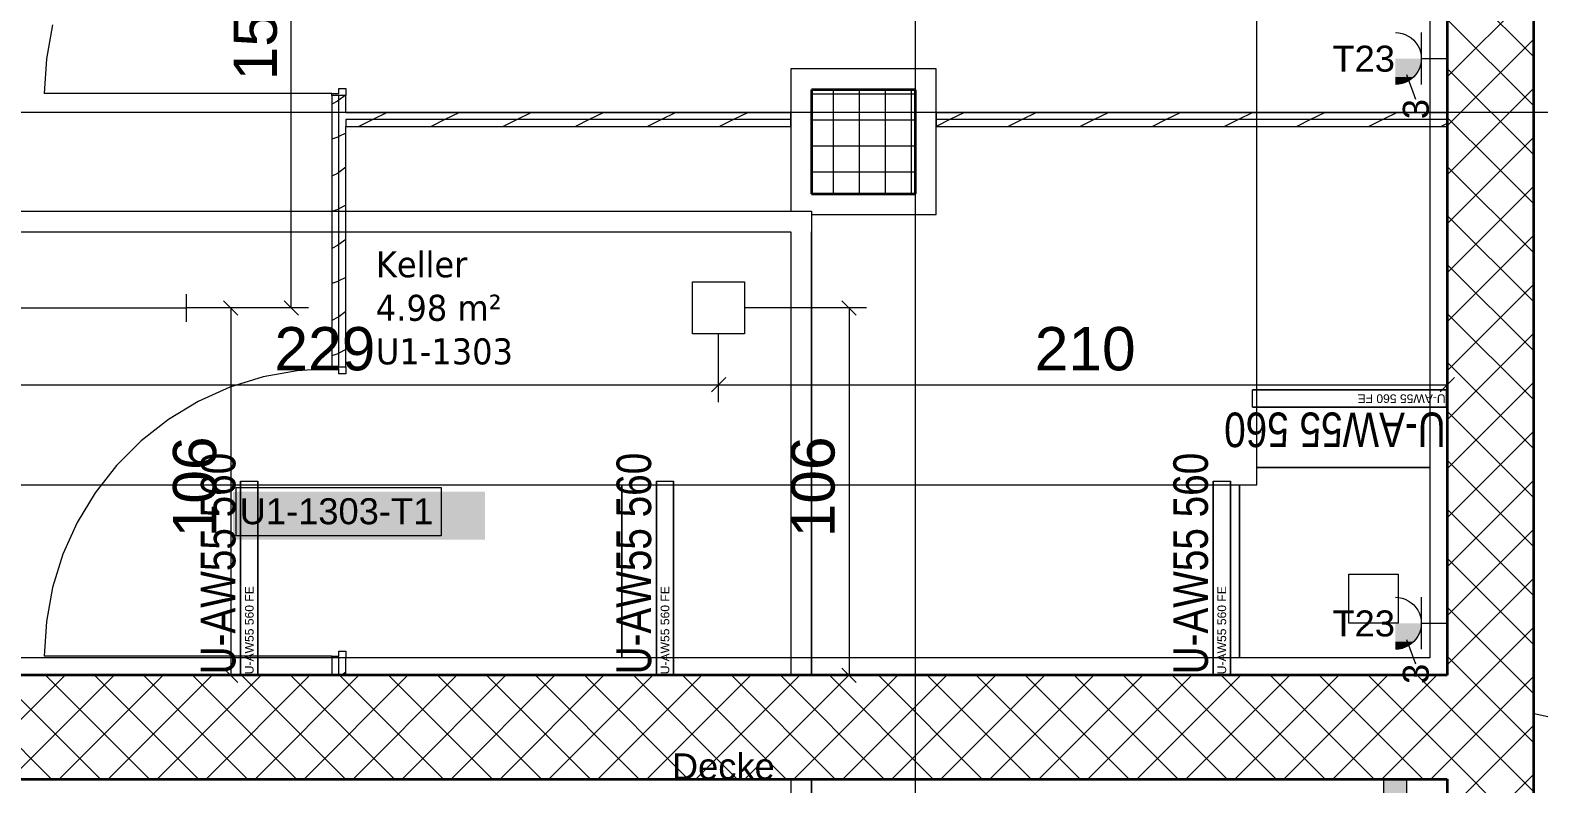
# Model space of a CAD drawing. Extents: x -1132 to 613, y -179 to 712.
# Drawn here: x -211 to -123.9, y 292.6 to 336.1 of the extents above; entities that cross this region are included whole.
import ezdxf
from ezdxf.lldxf.tags import DXFTag

# ---------------------------------------------------------------- set-up
doc = ezdxf.new("R2010")
doc.units = 0
doc.layers.get('0').update_dxf_attribs({"lineweight": 13})
for name, color, linetype, lineweight in [('A-AREA-____-IDEN', 7, 'Continuous', 5), ('A-DOOR-____-IDEN', 7, 'Continuous', 5), ('A-DOOR-FRAM-MCUT', 7, 'Continuous', 9), ('A-DOOR-OPNG-OTLN', 7, 'Continuous', 9), ('A-FLOR-____-OVHD', 7, 'Strichpunkt - Fein', 9), ('A-WALL-____-MCUT', 7, 'Continuous', 35), ('A-WALL-____-PATT', 7, 'Continuous', 35), ('A-WALL-FNSH-MCUT', 7, 'Continuous', 35), ('S-COLS-____-MCUT', 7, 'Continuous', 35), ('S-COLS-____-OTLN', 7, 'Continuous', 9), ('S-GRID-____-OTLN', 7, 'Continuous', 5)]:
    doc.layers.add(name, color=color, linetype=linetype, lineweight=lineweight)
for name, color, linetype, lineweight, true_color in [('EL01_VVV_Mass', 7, 'Continuous', 13, 0xb2b200), ('EL01_WAN_Brandmeldeanlagen', 7, 'Continuous', 13, 0xff8000), ('EL01_WAN_Kraft', 1, 'Continuous', 13, 0xff0000), ('EL01_WAN_Leuchten', 7, 'Continuous', 13, 0x0080ff), ('EL01_WAN_Licht', 7, 'Continuous', 13, 0x0080ff), ('EL01_WAN_Trassen', 40, 'Continuous', 13, 0xffbf00), ('EL01_WAN_Trassen Befestigung', 7, 'Continuous', 13, 0xb2b200)]:
    doc.layers.add(name, color=color, linetype=linetype, lineweight=lineweight, true_color=true_color)
doc.styles.get("Standard").update_dxf_attribs({"font": 'arial.ttf'})
tags = doc.linetypes.add('_Rasterlinie_', pattern=[0.375, 0.2, -0.05, 0.075, -0.05]).pattern_tags.tags
tags[10:11] = [DXFTag(74, 4), DXFTag(75, 0), DXFTag(340, '0'), DXFTag(46, 1.0), DXFTag(50, 0.0), DXFTag(44, 0.0), DXFTag(45, 0.0)]
tags[8:9] = [DXFTag(74, 4), DXFTag(75, 0), DXFTag(340, '0'), DXFTag(46, 1.0), DXFTag(50, 0.0), DXFTag(44, 0.0), DXFTag(45, 0.0)]
tags[6:7] = [DXFTag(74, 4), DXFTag(75, 0), DXFTag(340, '0'), DXFTag(46, 1.0), DXFTag(50, 0.0), DXFTag(44, 0.0), DXFTag(45, 0.0)]
tags[4:5] = [DXFTag(74, 4), DXFTag(75, 0), DXFTag(340, '0'), DXFTag(46, 1.0), DXFTag(50, 0.0), DXFTag(44, 0.0), DXFTag(45, 0.0)]
tags = doc.linetypes.add('Strichpunkt - Fein', pattern=[0.2, 0.1, -0.05, 0, -0.05]).pattern_tags.tags
tags[10:11] = [DXFTag(74, 4), DXFTag(75, 0), DXFTag(340, '0'), DXFTag(46, 1.0), DXFTag(50, 0.0), DXFTag(44, 0.0), DXFTag(45, 0.0)]
tags[8:9] = [DXFTag(74, 4), DXFTag(75, 0), DXFTag(340, '0'), DXFTag(46, 1.0), DXFTag(50, 0.0), DXFTag(44, 0.0), DXFTag(45, 0.0)]
tags[6:7] = [DXFTag(74, 4), DXFTag(75, 0), DXFTag(340, '0'), DXFTag(46, 1.0), DXFTag(50, 0.0), DXFTag(44, 0.0), DXFTag(45, 0.0)]
tags[4:5] = [DXFTag(74, 4), DXFTag(75, 0), DXFTag(340, '0'), DXFTag(46, 1.0), DXFTag(50, 0.0), DXFTag(44, 0.0), DXFTag(45, 0.0)]

# ---------------------------------------------------------------- blocks, each defined once
blk = doc.blocks.new('Referenz-A0UNPDE96I', base_point=(-1115.886, -117.372))
at = {"layer": 'A-DOOR-____-IDEN', "color": 0, "linetype": 'Continuous', "ltscale": 0.13}
for p, q in [((-199.136, 309.715), (-187.296, 309.715)), ((-199.136, 306.935), (-199.136, 309.715)), ((-187.296, 309.715), (-187.296, 306.935)), ((-187.296, 306.935), (-199.136, 306.935))]:
    blk.add_line(p, q, dxfattribs=at)
at = {"layer": 'A-DOOR-____-IDEN', "color": 7, "linetype": 'Continuous', "ltscale": 0.13, "true_color": 0xffffff}
for points in [[(-199.311, 306.712), (-184.772, 306.712), (-199.311, 309.471)], [(-184.772, 306.712), (-199.311, 309.471), (-184.772, 309.471)]]:
    blk.add_solid(points, dxfattribs=at)
at = {"layer": 'A-DOOR-FRAM-MCUT', "color": 0, "linetype": 'Continuous', "ltscale": 0.13}
for p, q in [((-193.215, 332.753), (-192.815, 332.753)), ((-193.215, 332.453), (-193.215, 332.753)), ((-192.815, 332.753), (-192.815, 332.353)), ((-193.615, 332.453), (-193.215, 332.453)), ((-193.615, 332.353), (-193.615, 332.453)), ((-192.815, 332.353), (-193.615, 332.353)), ((-193.615, 316.678), (-192.815, 316.678)), ((-193.615, 316.578), (-193.615, 316.678)), ((-193.215, 316.578), (-193.615, 316.578)), ((-193.215, 316.278), (-193.215, 316.578)), ((-192.815, 316.278), (-193.215, 316.278)), ((-192.815, 316.678), (-192.815, 316.278)), ((-193.615, 299.978), (-193.215, 299.978)), ((-193.615, 299.878), (-193.615, 299.978)), ((-192.815, 299.878), (-193.615, 299.878)), ((-193.215, 300.278), (-192.815, 300.278)), ((-193.215, 299.978), (-193.215, 300.278)), ((-192.815, 300.278), (-192.815, 299.878))]:
    blk.add_line(p, q, dxfattribs=at)
at = {"layer": 'A-DOOR-OPNG-OTLN', "color": 0, "linetype": 'Continuous', "ltscale": 0.13}
for p, q in [((-209.732, 336.426), (-210.094, 334.454)), ((-210.094, 334.454), (-210.215, 332.453)), ((-193.615, 332.453), (-210.215, 332.453)), ((-195.616, 316.457), (-197.587, 316.096)), ((-193.615, 316.578), (-195.616, 316.457)), ((-199.501, 315.5), (-201.329, 314.677)), ((-197.587, 316.096), (-199.501, 315.5)), ((-201.329, 314.677), (-203.045, 313.64)), ((-203.045, 313.64), (-204.622, 312.404)), ((-204.622, 312.404), (-206.04, 310.986)), ((-206.04, 310.986), (-207.276, 309.408)), ((-207.276, 309.408), (-208.313, 307.693)), ((-208.313, 307.693), (-209.136, 305.865)), ((-209.136, 305.865), (-209.732, 303.951)), ((-209.732, 303.951), (-210.094, 301.979)), ((-210.094, 301.979), (-210.215, 299.978)), ((-193.615, 299.978), (-210.215, 299.978))]:
    blk.add_line(p, q, dxfattribs=at)
at = {"layer": 'A-FLOR-____-OVHD', "color": 0, "linetype": 'Strichpunkt - Fein', "ltscale": 0.13}
for p, q in [((-158.715, 333.878), (-167.115, 333.878)), ((-167.115, 333.878), (-167.115, 325.678)), ((-158.715, 325.478), (-158.715, 333.878)), ((-247.715, 325.678), (-165.915, 325.678)), ((-165.915, 325.678), (-165.915, 298.878)), ((-165.915, 325.478), (-158.715, 325.478)), ((-339.915, 324.478), (-167.115, 324.478)), ((-167.115, 324.478), (-167.115, 298.878)), ((-165.915, 298.878), (-165.915, 324.478)), ((-167.115, 292.878), (-167.115, 264.878)), ((-165.915, 264.878), (-165.915, 292.878)), ((-165.915, 292.878), (-165.915, 264.878))]:
    blk.add_line(p, q, dxfattribs=at)
at = {"layer": 'A-WALL-____-MCUT', "color": 0, "linetype": 'Continuous', "ltscale": 0.35}
for p, q in [((-129.215, 427.278), (-129.215, 331.353)), ((-124.215, 289.378), (-124.215, 399.178)), ((-129.215, 331.353), (-129.215, 298.878)), ((-129.215, 298.878), (-224.665, 298.878)), ((-224.665, 292.878), (-129.215, 292.878)), ((-129.215, 292.878), (-129.215, 289.378))]:
    blk.add_line(p, q, dxfattribs=at)
at = {"layer": 'A-WALL-____-MCUT', "color": 0, "linetype": 'Continuous', "lineweight": 9, "ltscale": 0.13}
for p, q in [((-193.215, 316.678), (-193.215, 332.353)), ((-167.115, 330.953), (-192.815, 330.953)), ((-192.815, 330.953), (-192.815, 330.553)), ((-129.215, 330.953), (-158.715, 330.953)), ((-193.215, 298.878), (-193.215, 299.878))]:
    blk.add_line(p, q, dxfattribs=at)
at = {"layer": 'A-WALL-____-PATT', "color": 0, "linetype": 'Continuous', "lineweight": 9, "ltscale": 0.13}
for p, q in [((-124.215, 334.57), (-129.215, 339.57)), ((-129.215, 333.426), (-124.215, 338.426)), ((-124.215, 331.742), (-129.215, 336.742)), ((-129.215, 330.597), (-124.215, 335.597)), ((-124.215, 328.913), (-129.215, 333.913)), ((-128.605, 328.378), (-124.215, 332.769)), ((-193.248, 332.036), (-193.615, 331.853)), ((-193.215, 332.072), (-193.285, 332.019)), ((-192.84, 332.353), (-193.215, 332.072)), ((-190.45, 331.353), (-191.25, 330.953)), ((-186.285, 331.353), (-187.085, 330.953)), ((-182.12, 331.353), (-182.92, 330.953)), ((-177.955, 331.353), (-178.755, 330.953)), ((-173.79, 331.353), (-174.59, 330.953)), ((-169.625, 331.353), (-170.425, 330.953)), ((-157.131, 331.353), (-157.931, 330.953)), ((-152.966, 331.353), (-153.766, 330.953)), ((-148.801, 331.353), (-149.601, 330.953)), ((-144.636, 331.353), (-145.436, 330.953)), ((-140.471, 331.353), (-141.271, 330.953)), ((-136.306, 331.353), (-137.106, 330.953)), ((-132.141, 331.353), (-132.941, 330.953)), ((-126.508, 328.378), (-129.215, 331.085)), ((-192.815, 330.171), (-193.215, 329.971)), ((-191.25, 330.953), (-192.05, 330.553)), ((-187.085, 330.953), (-187.885, 330.553)), ((-182.92, 330.953), (-183.72, 330.553)), ((-178.755, 330.953), (-179.555, 330.553)), ((-174.59, 330.953), (-175.39, 330.553)), ((-170.425, 330.953), (-171.225, 330.553)), ((-157.931, 330.953), (-158.715, 330.561)), ((-153.766, 330.953), (-154.566, 330.553)), ((-149.601, 330.953), (-150.401, 330.553)), ((-145.436, 330.953), (-146.236, 330.553)), ((-141.271, 330.953), (-142.071, 330.553)), ((-137.106, 330.953), (-137.906, 330.553)), ((-132.941, 330.953), (-133.741, 330.553)), ((-129.215, 330.734), (-129.576, 330.553)), ((-193.272, 329.931), (-193.615, 329.816)), ((-193.215, 329.971), (-193.248, 329.954)), ((-125.777, 328.378), (-124.215, 329.941)), ((-129.215, 327.769), (-128.605, 328.378)), ((-129.215, 324.941), (-125.777, 328.378)), ((-124.215, 326.085), (-126.508, 328.378)), ((-193.248, 327.871), (-193.615, 327.688)), ((-193.215, 327.907), (-193.285, 327.854)), ((-192.815, 328.207), (-193.215, 327.907)), ((-124.215, 323.256), (-129.215, 328.256)), ((-129.215, 322.112), (-124.215, 327.112)), ((-193.271, 325.766), (-193.615, 325.651)), ((-193.215, 325.806), (-193.248, 325.789)), ((-192.815, 326.006), (-193.215, 325.806)), ((-124.215, 320.428), (-129.215, 325.428)), ((-192.815, 324.042), (-193.215, 323.742)), ((-129.215, 319.284), (-124.215, 324.284)), ((-193.249, 323.706), (-193.615, 323.523)), ((-193.215, 323.742), (-193.284, 323.69)), ((-124.215, 317.599), (-129.215, 322.599)), ((-193.271, 321.601), (-193.615, 321.487)), ((-193.215, 321.641), (-193.249, 321.624)), ((-192.815, 321.841), (-193.215, 321.641)), ((-129.215, 316.455), (-124.215, 321.455)), ((-192.815, 319.877), (-193.215, 319.577)), ((-124.215, 314.771), (-129.215, 319.771)), ((-193.249, 319.542), (-193.615, 319.359)), ((-193.215, 319.577), (-193.284, 319.525)), ((-129.215, 313.627), (-124.215, 318.627)), ((-193.271, 317.437), (-193.615, 317.322)), ((-193.215, 317.476), (-193.249, 317.459)), ((-192.815, 317.676), (-193.215, 317.476)), ((-124.215, 311.943), (-129.215, 316.943)), ((-129.215, 310.798), (-124.215, 315.798)), ((-124.215, 309.114), (-129.215, 314.114)), ((-129.215, 307.97), (-124.215, 312.97)), ((-124.215, 306.286), (-129.215, 311.286)), ((-129.215, 305.142), (-124.215, 310.142)), ((-124.215, 303.457), (-129.215, 308.457)), ((-129.215, 302.313), (-124.215, 307.313)), ((-124.215, 300.629), (-129.215, 305.629)), ((-129.215, 299.485), (-124.215, 304.485)), ((-124.215, 297.8), (-129.215, 302.8)), ((-129.215, 296.656), (-124.215, 301.656)), ((-124.215, 294.972), (-129.215, 299.972)), ((-209.802, 292.878), (-215.802, 298.878)), ((-215.017, 292.878), (-209.017, 298.878)), ((-206.974, 292.878), (-212.974, 298.878)), ((-212.189, 292.878), (-206.189, 298.878)), ((-204.145, 292.878), (-210.145, 298.878)), ((-209.36, 292.878), (-203.36, 298.878)), ((-201.317, 292.878), (-207.317, 298.878)), ((-206.532, 292.878), (-200.532, 298.878)), ((-198.488, 292.878), (-204.488, 298.878)), ((-203.703, 292.878), (-197.703, 298.878)), ((-195.66, 292.878), (-201.66, 298.878)), ((-200.875, 292.878), (-194.875, 298.878)), ((-192.832, 292.878), (-198.832, 298.878)), ((-198.047, 292.878), (-192.047, 298.878)), ((-190.003, 292.878), (-196.003, 298.878)), ((-195.218, 292.878), (-189.218, 298.878)), ((-187.175, 292.878), (-193.175, 298.878)), ((-192.815, 299.052), (-193.046, 298.878)), ((-192.39, 292.878), (-186.39, 298.878)), ((-184.346, 292.878), (-190.346, 298.878)), ((-189.561, 292.878), (-183.561, 298.878)), ((-181.518, 292.878), (-187.518, 298.878)), ((-186.733, 292.878), (-180.733, 298.878)), ((-178.689, 292.878), (-184.689, 298.878)), ((-183.904, 292.878), (-177.904, 298.878)), ((-175.861, 292.878), (-181.861, 298.878)), ((-181.076, 292.878), (-175.076, 298.878)), ((-173.033, 292.878), (-179.033, 298.878)), ((-178.248, 292.878), (-172.248, 298.878)), ((-170.204, 292.878), (-176.204, 298.878)), ((-175.419, 292.878), (-169.419, 298.878)), ((-167.376, 292.878), (-173.376, 298.878)), ((-172.591, 292.878), (-166.591, 298.878)), ((-164.547, 292.878), (-170.547, 298.878)), ((-169.762, 292.878), (-163.762, 298.878)), ((-161.719, 292.878), (-167.719, 298.878)), ((-166.934, 292.878), (-160.934, 298.878)), ((-158.89, 292.878), (-164.89, 298.878)), ((-164.105, 292.878), (-158.105, 298.878)), ((-156.062, 292.878), (-162.062, 298.878)), ((-161.277, 292.878), (-155.277, 298.878)), ((-153.234, 292.878), (-159.234, 298.878)), ((-158.449, 292.878), (-152.449, 298.878)), ((-150.405, 292.878), (-156.405, 298.878)), ((-155.62, 292.878), (-149.62, 298.878)), ((-147.577, 292.878), (-153.577, 298.878)), ((-152.792, 292.878), (-146.792, 298.878)), ((-144.748, 292.878), (-150.748, 298.878)), ((-149.963, 292.878), (-143.963, 298.878)), ((-141.92, 292.878), (-147.92, 298.878)), ((-147.135, 292.878), (-141.135, 298.878)), ((-139.091, 292.878), (-145.091, 298.878)), ((-144.306, 292.878), (-138.306, 298.878)), ((-136.263, 292.878), (-142.263, 298.878)), ((-141.478, 292.878), (-135.478, 298.878)), ((-133.435, 292.878), (-139.435, 298.878)), ((-138.65, 292.878), (-132.65, 298.878)), ((-130.606, 292.878), (-136.606, 298.878)), ((-135.821, 292.878), (-129.821, 298.878)), ((-129.215, 294.315), (-133.778, 298.878)), ((-129.215, 297.144), (-130.949, 298.878)), ((-129.215, 293.828), (-124.215, 298.828)), ((-124.215, 292.144), (-129.215, 297.144)), ((-132.993, 292.878), (-129.215, 296.656)), ((-129.215, 291), (-124.215, 296)), ((-130.164, 292.878), (-129.215, 293.828)), ((-124.278, 289.378), (-129.215, 294.315)), ((-128.007, 289.378), (-124.215, 293.171))]:
    blk.add_line(p, q, dxfattribs=at)
at = {"layer": 'A-WALL-FNSH-MCUT', "color": 0, "linetype": 'Continuous', "lineweight": 9, "ltscale": 0.13}
for p, q in [((-193.615, 332.353), (-193.615, 316.678)), ((-192.815, 332.353), (-193.615, 332.353)), ((-192.815, 331.353), (-192.815, 332.353)), ((-167.115, 331.353), (-192.815, 331.353)), ((-167.115, 330.553), (-167.115, 331.353)), ((-129.215, 331.353), (-158.715, 331.353)), ((-158.715, 331.353), (-158.715, 330.553)), ((-192.815, 316.678), (-192.815, 330.553)), ((-192.815, 330.553), (-167.115, 330.553)), ((-158.715, 330.553), (-129.215, 330.553)), ((-193.615, 316.678), (-192.815, 316.678)), ((-193.615, 299.878), (-193.615, 298.878)), ((-192.815, 299.878), (-193.615, 299.878)), ((-192.815, 298.878), (-192.815, 299.878))]:
    blk.add_line(p, q, dxfattribs=at)
at = {"layer": 'S-COLS-____-MCUT', "color": 0, "linetype": 'Continuous', "ltscale": 0.35}
for p, q in [((-159.915, 332.678), (-165.915, 332.678)), ((-165.915, 332.678), (-165.915, 326.678)), ((-159.915, 326.678), (-159.915, 332.678)), ((-165.915, 326.678), (-159.915, 326.678))]:
    blk.add_line(p, q, dxfattribs=at)
at = {"layer": 'S-COLS-____-OTLN', "color": 0, "linetype": 'Continuous', "ltscale": 0.13}
for p, q in [((-165.915, 332.447), (-159.915, 332.447)), ((-164.654, 326.678), (-164.654, 332.678)), ((-163.154, 326.678), (-163.154, 332.678)), ((-161.654, 326.678), (-161.654, 332.678)), ((-160.154, 326.678), (-160.154, 332.678)), ((-165.915, 330.947), (-159.915, 330.947)), ((-165.915, 329.447), (-159.915, 329.447)), ((-165.915, 327.947), (-159.915, 327.947))]:
    blk.add_line(p, q, dxfattribs=at)
at = {"layer": 'S-GRID-____-OTLN', "color": 0, "linetype": '_Rasterlinie_', "ltscale": 0.13}
for p, q in [((-159.915, -113.603), (-159.915, 466.144)), ((-1107.612, 331.378), (119.376, 331.378))]:
    blk.add_line(p, q, dxfattribs=at)
at = {"layer": 'A-AREA-____-IDEN', "color": 0, "linetype": 'Continuous', "ltscale": 0.13, "char_height": 1.5, "attachment_point": 1}
for s, insert in [('{\\W0.9;\\fVerdana;Keller}', (-191.072, 323.353)), ('{\\W0.9;\\fVerdana;4.98 m²}', (-191.072, 320.84)), ('{\\W0.9;\\fVerdana;U1-1303}', (-191.072, 318.326))]:
    blk.add_mtext(s, dxfattribs=dict(at, insert=insert))
at = {"layer": 'A-DOOR-____-IDEN', "color": 0, "linetype": 'Continuous', "ltscale": 0.13, "insert": (-198.936, 309.096), "char_height": 1.5, "attachment_point": 1}
blk.add_mtext('{\\fArial;U1-1303-T1}', dxfattribs=at)
blk = doc.blocks.new('IfcObject-A0UNPDNJ6I', base_point=(-145.033, 298.882))
at = {"layer": 'EL01_WAN_Trassen', "linetype": 'ByBlock', "lineweight": -2, "ltscale": 0.13}
for p, q in [((-142.732, 310.082), (-141.732, 310.082)), ((-142.732, 310.082), (-141.732, 310.082)), ((-142.732, 298.882), (-142.732, 310.082)), ((-142.732, 310.082), (-142.732, 310.082)), ((-142.732, 310.082), (-142.732, 298.882)), ((-141.732, 298.882), (-141.732, 310.082)), ((-141.732, 310.082), (-141.732, 310.082)), ((-141.732, 310.082), (-141.732, 298.882)), ((-142.732, 298.882), (-141.732, 298.882)), ((-142.732, 298.882), (-141.732, 298.882)), ((-142.732, 298.882), (-142.732, 298.882)), ((-141.732, 298.882), (-141.732, 298.882))]:
    blk.add_line(p, q, dxfattribs=at)
at = {"layer": 'EL01_WAN_Trassen', "lineweight": -2, "attachment_point": 1, "rotation": 90}
for s, insert, char_height in [('{\\W0.8;\\fArial;U-AW55 560}', (-145.033, 298.928), 2), ('{\\fArial;U-AW55 560 FE}', (-142.482, 298.937), 0.5)]:
    blk.add_mtext(s, dxfattribs=dict(at, insert=insert, char_height=char_height))
blk = doc.blocks.new('IfcObject-A0UNPDPP6I', base_point=(-177.179, 298.882))
at = {"layer": 'EL01_WAN_Trassen', "linetype": 'ByBlock', "lineweight": -2, "ltscale": 0.13}
for p, q in [((-174.879, 310.082), (-173.879, 310.082)), ((-174.879, 310.082), (-173.879, 310.082)), ((-174.879, 298.882), (-174.879, 310.082)), ((-174.879, 310.082), (-174.879, 310.082)), ((-174.879, 310.082), (-174.879, 298.882)), ((-173.879, 298.882), (-173.879, 310.082)), ((-173.879, 310.082), (-173.879, 310.082)), ((-173.879, 310.082), (-173.879, 298.882)), ((-174.879, 298.882), (-173.879, 298.882)), ((-174.879, 298.882), (-173.879, 298.882)), ((-174.879, 298.882), (-174.879, 298.882)), ((-173.879, 298.882), (-173.879, 298.882))]:
    blk.add_line(p, q, dxfattribs=at)
at = {"layer": 'EL01_WAN_Trassen', "lineweight": -2, "attachment_point": 1, "rotation": 90}
for s, insert, char_height in [('{\\W0.8;\\fArial;U-AW55 560}', (-177.179, 298.928), 2), ('{\\fArial;U-AW55 560 FE}', (-174.629, 298.937), 0.5)]:
    blk.add_mtext(s, dxfattribs=dict(at, insert=insert, char_height=char_height))
blk = doc.blocks.new('Kabelkanal-A0UNPDRB6I', base_point=(-140.213, 310.878))
at = {"color": 0, "linetype": 'ByBlock', "lineweight": -2, "ltscale": 0.13}
for p, q in [((-140.213, 370.878), (-130.213, 370.878)), ((-140.213, 310.878), (-140.213, 370.878)), ((-130.213, 370.878), (-130.213, 310.878)), ((-130.213, 310.878), (-140.213, 310.878))]:
    blk.add_line(p, q, dxfattribs=at)
blk = doc.blocks.new('Winkel-A0UNPDRP6I', base_point=(-141.213, 299.878))
at = {"color": 0, "linetype": 'ByBlock', "lineweight": -2, "ltscale": 0.13}
for p, q in [((-140.213, 309.878), (-140.213, 310.878)), ((-140.213, 310.878), (-130.213, 310.878)), ((-130.213, 310.878), (-130.213, 299.878)), ((-141.213, 299.878), (-141.213, 309.878)), ((-141.213, 309.878), (-140.213, 309.878)), ((-130.213, 299.878), (-141.213, 299.878))]:
    blk.add_line(p, q, dxfattribs=at)
blk = doc.blocks.new('Kabelkanal-A0UNPDRX6I', base_point=(-176.873, 299.878))
at = {"color": 0, "linetype": 'ByBlock', "lineweight": -2, "ltscale": 0.13}
for p, q in [((-176.873, 299.878), (-176.873, 309.878)), ((-176.873, 309.878), (-141.213, 309.878)), ((-141.213, 309.878), (-141.213, 299.878)), ((-141.213, 299.878), (-176.873, 299.878))]:
    blk.add_line(p, q, dxfattribs=at)
blk = doc.blocks.new('Kabelkanal-A0UNPDSN6I', base_point=(-236.873, 299.878))
at = {"color": 0, "linetype": 'ByBlock', "lineweight": -2, "ltscale": 0.13}
for p, q in [((-236.873, 299.878), (-236.873, 309.878)), ((-236.873, 309.878), (-176.873, 309.878)), ((-176.873, 309.878), (-176.873, 299.878)), ((-176.873, 299.878), (-236.873, 299.878))]:
    blk.add_line(p, q, dxfattribs=at)
blk = doc.blocks.new('IfcObject-A0UNPDSZ6I', base_point=(-141.807, 312.046))
at = {"layer": 'EL01_WAN_Trassen', "linetype": 'ByBlock', "lineweight": -2, "ltscale": 0.13}
for p, q in [((-140.455, 314.346), (-140.455, 315.346)), ((-140.455, 314.346), (-140.455, 315.346)), ((-129.255, 315.346), (-140.455, 315.346)), ((-140.455, 315.346), (-140.455, 315.346)), ((-140.455, 315.346), (-129.255, 315.346)), ((-129.255, 314.346), (-129.255, 315.346)), ((-129.255, 314.346), (-129.255, 315.346)), ((-129.255, 315.346), (-129.255, 315.346)), ((-129.255, 314.346), (-140.455, 314.346)), ((-140.455, 314.346), (-140.455, 314.346)), ((-140.455, 314.346), (-129.255, 314.346)), ((-129.255, 314.346), (-129.255, 314.346))]:
    blk.add_line(p, q, dxfattribs=at)
at = {"layer": 'EL01_WAN_Trassen', "lineweight": -2, "attachment_point": 1, "rotation": 180}
for s, insert, char_height in [('{\\fArial;U-AW55 560 FE}', (-129.31, 314.596), 0.5), ('{\\W0.8;\\fArial;U-AW55 560}', (-129.301, 312.046), 2)]:
    blk.add_mtext(s, dxfattribs=dict(at, insert=insert, char_height=char_height))
blk = doc.blocks.new('IfcObject-A0UNPDT36I', base_point=(-201.179, 298.882))
at = {"layer": 'EL01_WAN_Trassen', "linetype": 'ByBlock', "lineweight": -2, "ltscale": 0.13}
for p, q in [((-198.879, 310.082), (-197.879, 310.082)), ((-198.879, 310.082), (-197.879, 310.082)), ((-198.879, 298.882), (-198.879, 310.082)), ((-198.879, 310.082), (-198.879, 310.082)), ((-198.879, 310.082), (-198.879, 298.882)), ((-197.879, 298.882), (-197.879, 310.082)), ((-197.879, 310.082), (-197.879, 310.082)), ((-197.879, 310.082), (-197.879, 298.882)), ((-198.879, 298.882), (-197.879, 298.882)), ((-198.879, 298.882), (-197.879, 298.882)), ((-198.879, 298.882), (-198.879, 298.882)), ((-197.879, 298.882), (-197.879, 298.882))]:
    blk.add_line(p, q, dxfattribs=at)
at = {"layer": 'EL01_WAN_Trassen', "lineweight": -2, "attachment_point": 1, "rotation": 90}
for s, insert, char_height in [('{\\W0.8;\\fArial;U-AW55 560}', (-201.179, 298.928), 2), ('{\\fArial;U-AW55 560 FE}', (-198.629, 298.937), 0.5)]:
    blk.add_mtext(s, dxfattribs=dict(at, insert=insert, char_height=char_height))
blk = doc.blocks.new('LED-Langfeldleuchte 37W-A0UNPE196I', base_point=(-231.998, 319.283))
at = {"color": 0, "lineweight": -2}
for p, q in [((-231.998, 319.283), (-231.998, 320.883)), ((-201.998, 319.283), (-201.998, 320.883)), ((-231.998, 320.083), (-201.998, 320.083))]:
    blk.add_line(p, q, dxfattribs=at)
blk = doc.blocks.new('Bodendose (multi) UP-A0UNPE2J6I', base_point=(-134.893, 301.878))
at = {"color": 0, "lineweight": -2}
for p, q in [((-134.893, 304.718), (-132.053, 304.718)), ((-134.893, 301.878), (-134.893, 304.718)), ((-132.053, 304.718), (-132.053, 301.878)), ((-132.053, 301.878), (-134.893, 301.878))]:
    blk.add_line(p, q, dxfattribs=at)
blk = doc.blocks.new('Alarmgerät akustisch n. adressiert-A0UNPE7B6I', base_point=(-124.192, 290.433))
at = {"color": 0, "lineweight": -2}
for p, q in [((-124.192, 296.673), (-120.592, 295.873)), ((-124.192, 296.673), (-124.192, 290.433)), ((-122.968, 295.546), (-122.968, 295.065)), ((-121.824, 295.546), (-122.968, 295.546)), ((-121.816, 295.546), (-121.816, 295.065)), ((-120.592, 295.873), (-120.592, 291.233)), ((-121.824, 295.065), (-122.968, 295.065)), ((-122.507, 295.065), (-122.958, 292.448)), ((-122.277, 295.065), (-121.581, 292.159)), ((-121.581, 292.159), (-122.958, 292.448)), ((-120.592, 291.233), (-124.192, 290.433))]:
    blk.add_line(p, q, dxfattribs=at)
blk = doc.blocks.new('Alarmindikator_ UP-A0UNPEF96I', base_point=(-133.271, 289.143))
at = {"color": 0, "lineweight": -2}
for p, q in [((-131.543, 292.878), (-132.887, 292.878)), ((-132.887, 292.878), (-132.887, 291.014)), ((-131.543, 291.014), (-131.543, 292.878)), ((-132.961, 290.946), (-133.052, 290.842)), ((-132.858, 291.037), (-132.961, 290.946)), ((-132.779, 291.092), (-132.887, 291.014)), ((-132.743, 291.114), (-132.858, 291.037)), ((-132.663, 291.155), (-132.779, 291.092)), ((-132.619, 291.175), (-132.743, 291.114)), ((-132.54, 291.204), (-132.663, 291.155)), ((-132.488, 291.219), (-132.619, 291.175)), ((-132.412, 291.237), (-132.54, 291.204)), ((-132.352, 291.246), (-132.488, 291.219)), ((-132.281, 291.253), (-132.412, 291.237)), ((-132.215, 291.255), (-132.352, 291.246)), ((-132.148, 291.253), (-132.281, 291.253)), ((-132.077, 291.246), (-132.215, 291.255)), ((-132.017, 291.237), (-132.148, 291.253)), ((-131.941, 291.219), (-132.077, 291.246)), ((-131.889, 291.204), (-132.017, 291.237)), ((-131.811, 291.175), (-131.941, 291.219)), ((-131.766, 291.155), (-131.889, 291.204)), ((-131.687, 291.114), (-131.811, 291.175)), ((-131.65, 291.092), (-131.766, 291.155)), ((-131.572, 291.037), (-131.687, 291.114)), ((-131.543, 291.014), (-131.65, 291.092)), ((-131.468, 290.946), (-131.572, 291.037)), ((-131.377, 290.842), (-131.468, 290.946)), ((-133.262, 290.337), (-133.271, 290.199)), ((-133.271, 290.199), (-133.262, 290.062)), ((-133.235, 290.473), (-133.262, 290.337)), ((-133.262, 290.062), (-133.235, 289.926)), ((-133.19, 290.603), (-133.235, 290.473)), ((-133.129, 290.727), (-133.19, 290.603)), ((-133.052, 290.842), (-133.129, 290.727)), ((-131.3, 290.727), (-131.377, 290.842)), ((-131.239, 290.603), (-131.3, 290.727)), ((-131.195, 290.473), (-131.239, 290.603)), ((-131.168, 290.337), (-131.195, 290.473)), ((-131.195, 289.926), (-131.168, 290.062)), ((-131.159, 290.199), (-131.168, 290.337)), ((-131.168, 290.062), (-131.159, 290.199)), ((-133.235, 289.926), (-133.19, 289.795)), ((-133.19, 289.795), (-133.129, 289.671)), ((-133.129, 289.671), (-133.052, 289.557)), ((-133.052, 289.557), (-132.961, 289.453)), ((-132.961, 289.453), (-132.858, 289.362)), ((-132.858, 289.362), (-132.743, 289.285)), ((-132.743, 289.285), (-132.619, 289.224)), ((-132.619, 289.224), (-132.488, 289.179)), ((-132.488, 289.179), (-132.352, 289.152)), ((-132.077, 289.152), (-131.941, 289.179)), ((-131.941, 289.179), (-131.811, 289.224)), ((-131.811, 289.224), (-131.687, 289.285)), ((-131.687, 289.285), (-131.572, 289.362)), ((-131.572, 289.362), (-131.468, 289.453)), ((-131.468, 289.453), (-131.377, 289.557)), ((-131.377, 289.557), (-131.3, 289.671)), ((-131.3, 289.671), (-131.239, 289.795)), ((-131.239, 289.795), (-131.195, 289.926)), ((-132.352, 289.152), (-132.215, 289.143)), ((-132.215, 289.143), (-132.077, 289.152))]:
    blk.add_line(p, q, dxfattribs=at)
for points in [[(-132.887, 291.245), (-131.543, 291.245), (-132.887, 292.878)], [(-131.543, 291.245), (-132.887, 292.878), (-131.543, 292.878)], [(-132.639, 291.166), (-132.887, 291.166), (-132.36, 291.245)], [(-132.887, 291.166), (-132.36, 291.245), (-132.887, 291.245)], [(-132.887, 291.014), (-132.639, 291.166), (-132.887, 291.166)], [(-131.79, 291.166), (-131.543, 291.245), (-132.069, 291.245)], [(-131.543, 291.166), (-131.79, 291.166), (-131.543, 291.245)], [(-131.543, 291.014), (-131.543, 291.166), (-131.79, 291.166)]]:
    blk.add_solid(points, dxfattribs=at)
blk = doc.blocks.new('Maß-A0UNPEQ56I', base_point=(-217.411, 314.647))
at = {"color": 0, "lineweight": -2}
for p, q in [((-216.998, 314.647), (-216.998, 320.083)), ((-171.288, 314.647), (-171.288, 318.583)), ((-216.584, 316.061), (-217.411, 315.233)), ((-216.998, 315.647), (-171.288, 315.647)), ((-170.874, 316.061), (-171.701, 315.233))]:
    blk.add_line(p, q, dxfattribs=at)
at = {"color": 0, "lineweight": -2, "insert": (-196.927, 318.98), "char_height": 2.5, "attachment_point": 1}
blk.add_mtext('{\\fArial;229}', dxfattribs=at)
blk = doc.blocks.new('Absolute Höhe-A0UNPEVD6I', base_point=(-173.982, 292.87))
at = {"color": 0, "lineweight": -2, "insert": (-173.982, 294.37), "char_height": 1.5, "attachment_point": 1}
blk.add_mtext('{\\fArial;Decke}', dxfattribs=at)
blk = doc.blocks.new('Steckdose T23_ AP_ 3-fach-A0UNPEVT6I', base_point=(-135.845, 298.379))
at = {"color": 0, "lineweight": -2}
for p, q in [((-132.213, 303.378), (-132.017, 303.365)), ((-132.017, 303.365), (-131.824, 303.327)), ((-131.824, 303.327), (-131.639, 303.264)), ((-131.639, 303.264), (-131.463, 303.177)), ((-131.463, 303.177), (-131.3, 303.068)), ((-130.713, 303.378), (-130.713, 300.378)), ((-131.3, 303.068), (-131.152, 302.939)), ((-131.152, 302.939), (-131.023, 302.791)), ((-131.023, 302.791), (-130.914, 302.628)), ((-130.914, 302.628), (-130.827, 302.452)), ((-130.827, 302.452), (-130.764, 302.266)), ((-130.764, 302.266), (-130.725, 302.074)), ((-130.764, 301.49), (-130.827, 301.304)), ((-130.725, 301.682), (-130.764, 301.49)), ((-130.725, 302.074), (-130.713, 301.878)), ((-130.713, 301.878), (-130.725, 301.682)), ((-130.713, 301.878), (-129.213, 301.878)), ((-131.463, 300.579), (-131.639, 300.492)), ((-131.566, 300.952), (-131.058, 299.536)), ((-131.3, 300.688), (-131.463, 300.579)), ((-131.152, 300.818), (-131.3, 300.688)), ((-131.023, 300.965), (-131.152, 300.818)), ((-130.914, 301.128), (-131.023, 300.965)), ((-130.827, 301.304), (-130.914, 301.128)), ((-132.017, 300.391), (-132.213, 300.378)), ((-131.824, 300.429), (-132.017, 300.391)), ((-131.639, 300.492), (-131.824, 300.429))]:
    blk.add_line(p, q, dxfattribs=at)
for points in [[(-130.764, 301.49), (-132.213, 301.49), (-130.713, 301.878)], [(-132.213, 301.49), (-130.713, 301.878), (-132.213, 301.878)], [(-130.914, 301.128), (-132.213, 301.128), (-130.764, 301.49)], [(-132.213, 301.128), (-130.764, 301.49), (-132.213, 301.49)], [(-131.152, 300.818), (-132.213, 300.818), (-130.914, 301.128)], [(-132.213, 300.818), (-130.914, 301.128), (-132.213, 301.128)], [(-131.463, 300.579), (-132.213, 300.579), (-131.152, 300.818)], [(-132.213, 300.579), (-131.152, 300.818), (-132.213, 300.818)], [(-131.824, 300.429), (-132.213, 300.429), (-131.463, 300.579)], [(-132.213, 300.429), (-131.463, 300.579), (-132.213, 300.579)], [(-132.213, 300.378), (-131.824, 300.429), (-132.213, 300.429)]]:
    blk.add_solid(points, dxfattribs=at)
at = {"color": 0, "lineweight": -2, "insert": (-135.845, 302.62), "char_height": 1.5, "attachment_point": 1}
blk.add_mtext('{\\fArial;T23}', dxfattribs=at)
at = {"color": 0, "lineweight": -2, "insert": (-131.782, 298.379), "char_height": 1.5, "attachment_point": 1, "rotation": 90}
blk.add_mtext('{\\fArial;3}', dxfattribs=at)
blk = doc.blocks.new('Steckdose T23_ AP_ 3-fach-A0UNPEXR6I', base_point=(-135.845, 330.979))
at = {"color": 0, "lineweight": -2}
for p, q in [((-132.213, 335.978), (-132.017, 335.965)), ((-132.017, 335.965), (-131.824, 335.927)), ((-131.824, 335.927), (-131.639, 335.864)), ((-131.639, 335.864), (-131.463, 335.777)), ((-131.463, 335.777), (-131.3, 335.668)), ((-131.3, 335.668), (-131.152, 335.539)), ((-131.152, 335.539), (-131.023, 335.391)), ((-131.023, 335.391), (-130.914, 335.228)), ((-130.713, 335.978), (-130.713, 332.978)), ((-130.914, 335.228), (-130.827, 335.052)), ((-130.827, 335.052), (-130.764, 334.867)), ((-130.764, 334.867), (-130.725, 334.674)), ((-130.725, 334.674), (-130.713, 334.478)), ((-130.713, 334.478), (-130.725, 334.283)), ((-130.713, 334.478), (-129.213, 334.478)), ((-130.914, 333.728), (-131.023, 333.565)), ((-130.827, 333.904), (-130.914, 333.728)), ((-130.764, 334.09), (-130.827, 333.904)), ((-130.725, 334.283), (-130.764, 334.09)), ((-132.017, 332.991), (-132.213, 332.978)), ((-131.824, 333.029), (-132.017, 332.991)), ((-131.639, 333.093), (-131.824, 333.029)), ((-131.463, 333.179), (-131.639, 333.093)), ((-131.566, 333.552), (-131.058, 332.136)), ((-131.3, 333.288), (-131.463, 333.179)), ((-131.152, 333.418), (-131.3, 333.288)), ((-131.023, 333.565), (-131.152, 333.418))]:
    blk.add_line(p, q, dxfattribs=at)
for points in [[(-130.764, 334.09), (-132.213, 334.09), (-130.713, 334.478)], [(-132.213, 334.09), (-130.713, 334.478), (-132.213, 334.478)], [(-130.914, 333.728), (-132.213, 333.728), (-130.764, 334.09)], [(-132.213, 333.728), (-130.764, 334.09), (-132.213, 334.09)], [(-131.152, 333.418), (-132.213, 333.418), (-130.914, 333.728)], [(-132.213, 333.418), (-130.914, 333.728), (-132.213, 333.728)], [(-131.463, 333.179), (-132.213, 333.179), (-131.152, 333.418)], [(-132.213, 333.179), (-131.152, 333.418), (-132.213, 333.418)], [(-131.824, 333.029), (-132.213, 333.029), (-131.463, 333.179)], [(-132.213, 333.029), (-131.463, 333.179), (-132.213, 333.179)], [(-132.213, 332.978), (-131.824, 333.029), (-132.213, 333.029)]]:
    blk.add_solid(points, dxfattribs=at)
at = {"color": 0, "lineweight": -2, "insert": (-135.845, 335.22), "char_height": 1.5, "attachment_point": 1}
blk.add_mtext('{\\fArial;T23}', dxfattribs=at)
at = {"color": 0, "lineweight": -2, "insert": (-131.782, 330.979), "char_height": 1.5, "attachment_point": 1, "rotation": 90}
blk.add_mtext('{\\fArial;3}', dxfattribs=at)
blk = doc.blocks.new('Maß-A0UNPFAH6I', base_point=(-171.588, 284.547))
at = {"color": 0, "lineweight": -2}
for p, q in [((-129.213, 284.547), (-129.213, 292.878)), ((-171.174, 284.547), (-171.174, 291.746)), ((-170.761, 285.961), (-171.588, 285.133)), ((-128.799, 285.961), (-129.626, 285.133)), ((-171.174, 285.547), (-129.213, 285.547))]:
    blk.add_line(p, q, dxfattribs=at)
at = {"color": 0, "lineweight": -2, "insert": (-152.975, 288.88), "char_height": 2.5, "attachment_point": 1}
blk.add_mtext('{\\fArial;210}', dxfattribs=at)
blk = doc.blocks.new('Maß-A0UNPFDJ6I', base_point=(-204.418, 319.669))
at = {"color": 0, "lineweight": -2}
for p, q in [((-196.368, 352.057), (-195.541, 351.23)), ((-194.954, 351.643), (-204.418, 351.643)), ((-195.954, 320.083), (-195.954, 351.643)), ((-194.954, 320.083), (-201.998, 320.083)), ((-196.368, 320.496), (-195.541, 319.669))]:
    blk.add_line(p, q, dxfattribs=at)
at = {"color": 0, "lineweight": -2, "insert": (-199.288, 333.219), "char_height": 2.5, "attachment_point": 1, "rotation": 90}
blk.add_mtext('{\\fArial;158}', dxfattribs=at)
blk = doc.blocks.new('Deckendose UP-A0UNPFLZ6I', base_point=(-172.788, 318.583))
at = {"color": 0, "lineweight": -2}
for p, q in [((-172.788, 318.583), (-172.788, 321.583)), ((-172.788, 321.583), (-169.788, 321.583)), ((-169.788, 321.583), (-169.788, 318.583)), ((-169.788, 318.583), (-172.788, 318.583))]:
    blk.add_line(p, q, dxfattribs=at)
blk = doc.blocks.new('Maß-A0UNPFTJ6I', base_point=(-171.701, 298.878))
at = {"color": 0, "lineweight": -2}
for p, q in [((-171.288, 314.647), (-171.288, 318.583)), ((-129.213, 316.647), (-129.213, 298.878)), ((-170.874, 316.061), (-171.701, 315.233)), ((-171.288, 315.647), (-129.213, 315.647)), ((-128.799, 316.061), (-129.626, 315.233))]:
    blk.add_line(p, q, dxfattribs=at)
at = {"color": 0, "lineweight": -2, "insert": (-153.032, 318.98), "char_height": 2.5, "attachment_point": 1}
blk.add_mtext('{\\fArial;210}', dxfattribs=at)
blk = doc.blocks.new('Maß-A0UNPFX96I', base_point=(-202.788, 298.465))
at = {"color": 0, "lineweight": -2}
for p, q in [((-198.454, 320.083), (-201.998, 320.083)), ((-199.041, 319.669), (-199.868, 320.496)), ((-199.454, 320.083), (-199.454, 298.878)), ((-200.454, 298.878), (-193.613, 298.878)), ((-199.041, 298.465), (-199.868, 299.292))]:
    blk.add_line(p, q, dxfattribs=at)
at = {"color": 0, "lineweight": -2, "insert": (-202.788, 306.839), "char_height": 2.5, "attachment_point": 1, "rotation": 90}
blk.add_mtext('{\\fArial;106}', dxfattribs=at)
blk = doc.blocks.new('Maß-A0UNPGAF6I', base_point=(-169.788, 298.465))
at = {"color": 0, "lineweight": -2}
for p, q in [((-162.754, 320.083), (-169.788, 320.083)), ((-163.341, 319.669), (-164.168, 320.496)), ((-163.754, 320.083), (-163.754, 298.878)), ((-164.754, 298.878), (-159.913, 298.878)), ((-163.341, 298.465), (-164.168, 299.292))]:
    blk.add_line(p, q, dxfattribs=at)
at = {"color": 0, "lineweight": -2, "insert": (-167.088, 306.839), "char_height": 2.5, "attachment_point": 1, "rotation": 90}
blk.add_mtext('{\\fArial;106}', dxfattribs=at)

msp = doc.modelspace()

# ---------------------------------------------------------------- block references
at = {"color": 9, "lineweight": 25, "ltscale": 0.25, "true_color": 0xc0c0c0}
msp.add_blockref('Referenz-A0UNPDE96I', (-1115.886, -117.372), dxfattribs=at)
at = {"layer": 'EL01_VVV_Mass', "linetype": 'Continuous', "ltscale": 0.13}
for name, p in [('Maß-A0UNPFDJ6I', (-204.418, 319.669)), ('Maß-A0UNPEQ56I', (-217.411, 314.647)), ('Maß-A0UNPFX96I', (-202.788, 298.465)), ('Maß-A0UNPGAF6I', (-169.788, 298.465)), ('Maß-A0UNPFTJ6I', (-171.701, 298.878)), ('Maß-A0UNPFAH6I', (-171.588, 284.547))]:
    msp.add_blockref(name, p, dxfattribs=at)
at = {"layer": 'EL01_WAN_Brandmeldeanlagen', "linetype": 'Continuous', "ltscale": 0.13}
for name, p in [('Alarmgerät akustisch n. adressiert-A0UNPE7B6I', (-124.192, 290.433)), ('Alarmindikator_ UP-A0UNPEF96I', (-133.271, 289.143))]:
    msp.add_blockref(name, p, dxfattribs=at)
at = {"layer": 'EL01_WAN_Kraft', "color": 1, "linetype": 'Continuous', "ltscale": 0.13, "true_color": 0xff0000}
for name, p in [('Steckdose T23_ AP_ 3-fach-A0UNPEXR6I', (-135.845, 330.979)), ('Bodendose (multi) UP-A0UNPE2J6I', (-134.893, 301.878)), ('Steckdose T23_ AP_ 3-fach-A0UNPEVT6I', (-135.845, 298.379))]:
    msp.add_blockref(name, p, dxfattribs=at)
at = {"layer": 'EL01_WAN_Leuchten', "ltscale": 0.13}
for name, p in [('LED-Langfeldleuchte 37W-A0UNPE196I', (-231.998, 319.283)), ('Absolute Höhe-A0UNPEVD6I', (-173.982, 292.87))]:
    msp.add_blockref(name, p, dxfattribs=at)
at = {"layer": 'EL01_WAN_Licht', "linetype": 'Continuous', "ltscale": 0.13}
msp.add_blockref('Deckendose UP-A0UNPFLZ6I', (-172.788, 318.583), dxfattribs=at)
at = {"layer": 'EL01_WAN_Trassen', "ltscale": 0.13}
for name, p in [('Kabelkanal-A0UNPDRB6I', (-140.213, 310.878)), ('Winkel-A0UNPDRP6I', (-141.213, 299.878)), ('Kabelkanal-A0UNPDSN6I', (-236.873, 299.878)), ('Kabelkanal-A0UNPDRX6I', (-176.873, 299.878))]:
    msp.add_blockref(name, p, dxfattribs=at)
at = {"layer": 'EL01_WAN_Trassen Befestigung', "ltscale": 0.13}
for name, p in [('IfcObject-A0UNPDSZ6I', (-141.807, 312.046)), ('IfcObject-A0UNPDT36I', (-201.179, 298.882)), ('IfcObject-A0UNPDPP6I', (-177.179, 298.882)), ('IfcObject-A0UNPDNJ6I', (-145.033, 298.882))]:
    msp.add_blockref(name, p, dxfattribs=at)

doc.saveas('drawing.dxf')
